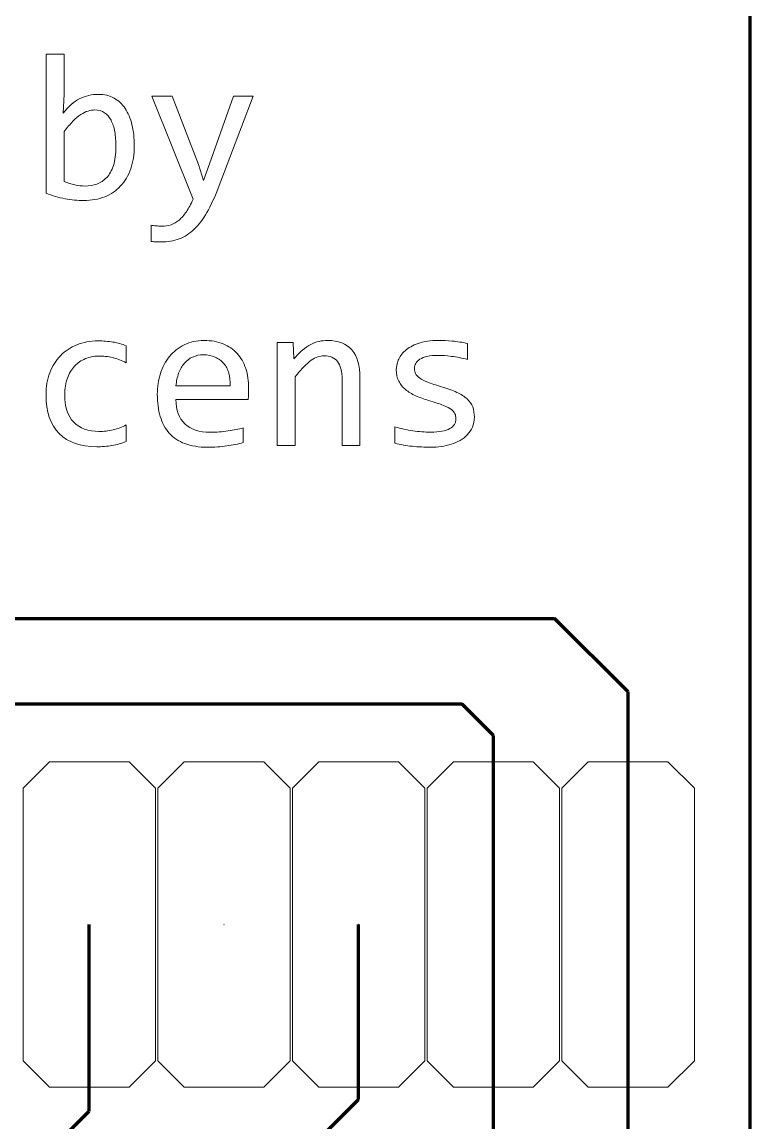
# Model space of a CAD drawing. Header units: millimetres. Extents: x -123 to 140, y -97 to 144.
# Drawn here: x -11.7 to 2.03, y -75.73 to -55 of the extents above; entities that cross this region are included whole.
import ezdxf

# ---------------------------------------------------------------- set-up
doc = ezdxf.new("R2010")
doc.units = ezdxf.units.MM
doc.header["$MEASUREMENT"] = 0
doc.layers.add('Layer 1', color=7, linetype='Continuous')

msp = doc.modelspace()

# ---------------------------------------------------------------- linework, layer by layer
at = {"layer": 'Layer 1', "color": 6, "lineweight": 120}
for points in [[(2.0307, -93.7027), (2.0307, -93.7027), (2.0307, -54.3896), (2.0307, -54.3896)], [(-36.5579, -66.2387), (-36.5579, -66.2387), (-1.6548, -66.2385), (-1.6548, -66.2385)], [(-0.2693, -67.624), (-0.2693, -67.624), (-1.6548, -66.2385), (-1.6548, -66.2385)], [(-0.2693, -93.8184), (-0.2693, -93.8184), (-0.2693, -67.624), (-0.2693, -67.624)], [(-38.0554, -67.8513), (-38.0554, -67.8513), (-3.405, -67.8511), (-3.405, -67.8511)], [(-2.8093, -68.4468), (-2.8093, -68.4468), (-3.4053, -67.8508), (-3.4053, -67.8508)], [(-2.8093, -93.169), (-2.8093, -93.169), (-2.8093, -68.4468), (-2.8093, -68.4468)], [(-10.4293, -75.5264), (-10.4293, -75.5264), (-10.4293, -72.0089), (-10.4293, -72.0089)], [(-5.351, -75.3075), (-5.351, -75.3075), (-5.351, -72.0089), (-5.351, -72.0089)], [(-5.9793, -75.9358), (-5.9793, -75.9358), (-5.351, -75.3075), (-5.351, -75.3075)], [(-12.5012, -77.5983), (-12.5012, -77.5983), (-10.4293, -75.5264), (-10.4293, -75.5264)]]:
    msp.add_open_spline(points, degree=3, dxfattribs=at)
at = {"layer": 'Layer 1', "color": 161, "lineweight": 9}
for points, knots in [([(-9.5826, -57.333), (-9.5826, -57.4941), (-9.6051, -57.6387), (-9.6493, -57.7655), (-9.6942, -57.8922), (-9.7569, -58.0005), (-9.8388, -58.0883), (-9.9206, -58.1768), (-10.0203, -58.2448), (-10.1378, -58.2916), (-10.2554, -58.3385), (-10.3874, -58.3623), (-10.5346, -58.3623), (-10.6488, -58.3623), (-10.7663, -58.351), (-10.8865, -58.3293), (-11.0066, -58.3075), (-11.1248, -58.2725), (-11.2423, -58.2249), (-11.2423, -58.2249), (-11.2423, -55.6053), (-11.2423, -55.6053), (-11.2423, -55.6053), (-10.9056, -55.6053), (-10.9056, -55.6053), (-10.9056, -55.6053), (-10.9056, -56.3579), (-10.9056, -56.3579), (-10.9056, -56.3579), (-10.9208, -56.7177), (-10.9208, -56.7177), (-10.8244, -56.5877), (-10.7208, -56.4959), (-10.6105, -56.4425), (-10.5003, -56.389), (-10.3821, -56.3619), (-10.256, -56.3619), (-10.1451, -56.3619), (-10.0474, -56.385), (-9.9636, -56.4319), (-9.8797, -56.4781), (-9.8097, -56.5435), (-9.753, -56.628), (-9.6962, -56.7125), (-9.6533, -56.8141), (-9.6249, -56.9336), (-9.5965, -57.0531), (-9.5826, -57.1858), (-9.5826, -57.333)], [0, 0, 0, 0, 0.0625, 0.0625, 0.0625, 0.125, 0.125, 0.125, 0.1875, 0.1875, 0.1875, 0.25, 0.25, 0.25, 0.3125, 0.3125, 0.3125, 0.375, 0.375, 0.375, 0.4375, 0.4375, 0.4375, 0.5, 0.5, 0.5, 0.5625, 0.5625, 0.5625, 0.625, 0.625, 0.625, 0.6875, 0.6875, 0.6875, 0.75, 0.75, 0.75, 0.8125, 0.8125, 0.8125, 0.875, 0.875, 0.875, 0.9375, 0.9375, 0.9375, 1, 1, 1, 1]), ([(-7.3394, -56.3976), (-7.3394, -56.3976), (-7.9996, -58.1305), (-7.9996, -58.1305), (-8.0676, -58.3075), (-8.1382, -58.46), (-8.2115, -58.588), (-8.2841, -58.7161), (-8.364, -58.8211), (-8.4505, -58.9036), (-8.5363, -58.9855), (-8.6314, -59.0462), (-8.7343, -59.0845), (-8.8373, -59.1235), (-8.9529, -59.1426), (-9.0809, -59.1426), (-9.1139, -59.1426), (-9.1443, -59.1419), (-9.1714, -59.1406), (-9.1985, -59.1393), (-9.2282, -59.1373), (-9.2605, -59.1347), (-9.2605, -59.1347), (-9.2605, -58.8297), (-9.2605, -58.8297), (-9.2321, -58.8336), (-9.2011, -58.8369), (-9.1674, -58.8402), (-9.1344, -58.8435), (-9.0988, -58.8455), (-9.0611, -58.8455), (-8.9997, -58.8455), (-8.9416, -58.8363), (-8.8882, -58.8185), (-8.8347, -58.8006), (-8.7839, -58.7709), (-8.7363, -58.7306), (-8.6888, -58.6897), (-8.6432, -58.6369), (-8.599, -58.5729), (-8.5554, -58.5082), (-8.5125, -58.4303), (-8.4716, -58.3385), (-8.4716, -58.3385), (-9.2486, -56.3976), (-9.2486, -56.3976), (-9.2486, -56.3976), (-8.8657, -56.3976), (-8.8657, -56.3976), (-8.8657, -56.3976), (-8.3732, -57.6829), (-8.3732, -57.6829), (-8.3732, -57.6829), (-8.2742, -57.9827), (-8.2742, -57.9827), (-8.2742, -57.9827), (-8.162, -57.6737), (-8.162, -57.6737), (-8.162, -57.6737), (-7.7084, -56.3976), (-7.7084, -56.3976), (-7.7084, -56.3976), (-7.3394, -56.3976), (-7.3394, -56.3976)], [0, 0, 0, 0, 0.047619, 0.047619, 0.047619, 0.0952381, 0.0952381, 0.0952381, 0.1428571, 0.1428571, 0.1428571, 0.1904762, 0.1904762, 0.1904762, 0.2380952, 0.2380952, 0.2380952, 0.2857143, 0.2857143, 0.2857143, 0.3333333, 0.3333333, 0.3333333, 0.3809524, 0.3809524, 0.3809524, 0.4285714, 0.4285714, 0.4285714, 0.4761905, 0.4761905, 0.4761905, 0.5238095, 0.5238095, 0.5238095, 0.5714286, 0.5714286, 0.5714286, 0.6190476, 0.6190476, 0.6190476, 0.6666667, 0.6666667, 0.6666667, 0.7142857, 0.7142857, 0.7142857, 0.7619048, 0.7619048, 0.7619048, 0.8095238, 0.8095238, 0.8095238, 0.8571429, 0.8571429, 0.8571429, 0.9047619, 0.9047619, 0.9047619, 0.952381, 0.952381, 0.952381, 1, 1, 1, 1]), ([(-9.9272, -57.3476), (-9.9272, -57.2459), (-9.9345, -57.1522), (-9.9497, -57.067), (-9.9642, -56.9818), (-9.988, -56.9092), (-10.0203, -56.8485), (-10.052, -56.7877), (-10.0936, -56.7402), (-10.1438, -56.7065), (-10.194, -56.6722), (-10.254, -56.655), (-10.3234, -56.655), (-10.3663, -56.655), (-10.4092, -56.6616), (-10.4534, -56.6755), (-10.497, -56.6887), (-10.5425, -56.7118), (-10.5894, -56.7428), (-10.6363, -56.7745), (-10.6865, -56.8168), (-10.7386, -56.8689), (-10.7908, -56.9211), (-10.8462, -56.9858), (-10.9056, -57.063), (-10.9056, -57.063), (-10.9056, -58.0058), (-10.9056, -58.0058), (-10.8396, -58.0315), (-10.7729, -58.052), (-10.7043, -58.0665), (-10.6363, -58.0817), (-10.5709, -58.089), (-10.5095, -58.089), (-10.4316, -58.089), (-10.3583, -58.0764), (-10.2877, -58.052), (-10.2177, -58.0276), (-10.1557, -57.9866), (-10.1022, -57.9292), (-10.0487, -57.8718), (-10.0065, -57.7958), (-9.9748, -57.7008), (-9.9431, -57.6064), (-9.9272, -57.4882), (-9.9272, -57.3476)], [0, 0, 0, 0, 0.0666667, 0.0666667, 0.0666667, 0.1333333, 0.1333333, 0.1333333, 0.2, 0.2, 0.2, 0.2666667, 0.2666667, 0.2666667, 0.3333333, 0.3333333, 0.3333333, 0.4, 0.4, 0.4, 0.4666667, 0.4666667, 0.4666667, 0.5333333, 0.5333333, 0.5333333, 0.6, 0.6, 0.6, 0.6666667, 0.6666667, 0.6666667, 0.7333333, 0.7333333, 0.7333333, 0.8, 0.8, 0.8, 0.8666667, 0.8666667, 0.8666667, 0.9333333, 0.9333333, 0.9333333, 1, 1, 1, 1]), ([(-9.7332, -62.9056), (-9.821, -62.9393), (-9.9107, -62.9644), (-10.0032, -62.9802), (-10.0956, -62.9967), (-10.1907, -63.0046), (-10.2884, -63.0046), (-10.5954, -63.0046), (-10.8317, -62.9214), (-10.9974, -62.7551), (-11.1631, -62.5887), (-11.2463, -62.3458), (-11.2463, -62.0256), (-11.2463, -61.8724), (-11.2225, -61.7331), (-11.175, -61.6077), (-11.1268, -61.4829), (-11.0601, -61.376), (-10.9736, -61.2868), (-10.8872, -61.1977), (-10.7835, -61.129), (-10.664, -61.0809), (-10.5439, -61.0327), (-10.4118, -61.0082), (-10.2672, -61.0082), (-10.1669, -61.0082), (-10.0725, -61.0155), (-9.9847, -61.0294), (-9.8969, -61.0439), (-9.813, -61.067), (-9.7332, -61.0993), (-9.7332, -61.0993), (-9.7332, -61.4202), (-9.7332, -61.4202), (-9.817, -61.376), (-9.9022, -61.3436), (-9.9893, -61.3238), (-10.0765, -61.3033), (-10.1662, -61.2934), (-10.2593, -61.2934), (-10.3458, -61.2934), (-10.427, -61.3099), (-10.5042, -61.3429), (-10.5808, -61.376), (-10.6482, -61.4228), (-10.7063, -61.4849), (-10.7644, -61.5469), (-10.8099, -61.6222), (-10.8436, -61.7113), (-10.8773, -61.8005), (-10.8938, -61.9008), (-10.8938, -62.013), (-10.8938, -62.2481), (-10.837, -62.4237), (-10.7228, -62.5405), (-10.6086, -62.6574), (-10.4501, -62.7155), (-10.2474, -62.7155), (-10.1563, -62.7155), (-10.0672, -62.7049), (-9.9814, -62.6844), (-9.8962, -62.664), (-9.813, -62.6336), (-9.7332, -62.5927), (-9.7332, -62.5927), (-9.7332, -62.9056), (-9.7332, -62.9056)], [0, 0, 0, 0, 0.0454545, 0.0454545, 0.0454545, 0.0909091, 0.0909091, 0.0909091, 0.1363636, 0.1363636, 0.1363636, 0.1818182, 0.1818182, 0.1818182, 0.2272727, 0.2272727, 0.2272727, 0.2727273, 0.2727273, 0.2727273, 0.3181818, 0.3181818, 0.3181818, 0.3636364, 0.3636364, 0.3636364, 0.4090909, 0.4090909, 0.4090909, 0.4545455, 0.4545455, 0.4545455, 0.5, 0.5, 0.5, 0.5454545, 0.5454545, 0.5454545, 0.5909091, 0.5909091, 0.5909091, 0.6363636, 0.6363636, 0.6363636, 0.6818182, 0.6818182, 0.6818182, 0.7272727, 0.7272727, 0.7272727, 0.7727273, 0.7727273, 0.7727273, 0.8181818, 0.8181818, 0.8181818, 0.8636364, 0.8636364, 0.8636364, 0.9090909, 0.9090909, 0.9090909, 0.9545455, 0.9545455, 0.9545455, 1, 1, 1, 1]), ([(-7.4245, -61.9028), (-7.4245, -61.9503), (-7.4252, -61.9906), (-7.4265, -62.0223), (-7.4278, -62.0546), (-7.4298, -62.085), (-7.4325, -62.1134), (-7.4325, -62.1134), (-8.7951, -62.1134), (-8.7951, -62.1134), (-8.7951, -62.3121), (-8.7396, -62.4653), (-8.6287, -62.5715), (-8.5178, -62.6778), (-8.358, -62.7313), (-8.1488, -62.7313), (-8.092, -62.7313), (-8.0352, -62.7293), (-7.9784, -62.7247), (-7.9217, -62.7201), (-7.8669, -62.7141), (-7.814, -62.7062), (-7.7612, -62.6983), (-7.7104, -62.6897), (-7.6622, -62.6798), (-7.6134, -62.6706), (-7.5691, -62.66), (-7.5275, -62.6481), (-7.5275, -62.6481), (-7.5275, -62.9254), (-7.5275, -62.9254), (-7.6193, -62.9512), (-7.7229, -62.9723), (-7.8385, -62.9881), (-7.9533, -63.0046), (-8.0735, -63.0125), (-8.197, -63.0125), (-8.364, -63.0125), (-8.5072, -62.9901), (-8.6267, -62.9446), (-8.7469, -62.8997), (-8.8453, -62.8343), (-8.9218, -62.7485), (-8.9991, -62.6627), (-9.0559, -62.5577), (-9.0922, -62.4329), (-9.1291, -62.3088), (-9.1476, -62.1675), (-9.1476, -62.0104), (-9.1476, -61.8737), (-9.1278, -61.7443), (-9.0889, -61.6222), (-9.0492, -61.5007), (-8.9918, -61.3931), (-8.9166, -61.3014), (-8.8413, -61.2089), (-8.7489, -61.1356), (-8.6393, -61.0815), (-8.5297, -61.0274), (-8.4049, -61.0003), (-8.2656, -61.0003), (-8.1303, -61.0003), (-8.0108, -61.0214), (-7.9058, -61.0643), (-7.8015, -61.1066), (-7.7137, -61.1667), (-7.6424, -61.2446), (-7.5704, -61.3225), (-7.5163, -61.4175), (-7.4793, -61.5291), (-7.443, -61.64), (-7.4245, -61.7648), (-7.4245, -61.9028)], [0, 0, 0, 0, 0.0416667, 0.0416667, 0.0416667, 0.0833333, 0.0833333, 0.0833333, 0.125, 0.125, 0.125, 0.1666667, 0.1666667, 0.1666667, 0.2083333, 0.2083333, 0.2083333, 0.25, 0.25, 0.25, 0.2916667, 0.2916667, 0.2916667, 0.3333333, 0.3333333, 0.3333333, 0.375, 0.375, 0.375, 0.4166667, 0.4166667, 0.4166667, 0.4583333, 0.4583333, 0.4583333, 0.5, 0.5, 0.5, 0.5416667, 0.5416667, 0.5416667, 0.5833333, 0.5833333, 0.5833333, 0.625, 0.625, 0.625, 0.6666667, 0.6666667, 0.6666667, 0.7083333, 0.7083333, 0.7083333, 0.75, 0.75, 0.75, 0.7916667, 0.7916667, 0.7916667, 0.8333333, 0.8333333, 0.8333333, 0.875, 0.875, 0.875, 0.9166667, 0.9166667, 0.9166667, 0.9583333, 0.9583333, 0.9583333, 1, 1, 1, 1]), ([(-6.8865, -61.036), (-6.8865, -61.036), (-6.5868, -61.036), (-6.5868, -61.036), (-6.5868, -61.036), (-6.5729, -61.3489), (-6.5729, -61.3489), (-6.5162, -61.2822), (-6.4614, -61.2261), (-6.4086, -61.1812), (-6.3557, -61.137), (-6.3043, -61.1013), (-6.2528, -61.0743), (-6.2019, -61.0465), (-6.1504, -61.028), (-6.0976, -61.0168), (-6.0448, -61.0056), (-5.99, -61.0003), (-5.9332, -61.0003), (-5.7332, -61.0003), (-5.582, -61.0591), (-5.4797, -61.1772), (-5.3774, -61.2954), (-5.3259, -61.473), (-5.3259, -61.71), (-5.3259, -61.71), (-5.3259, -62.9769), (-5.3259, -62.9769), (-5.3259, -62.9769), (-5.6626, -62.9769), (-5.6626, -62.9769), (-5.6626, -62.9769), (-5.6626, -61.7364), (-5.6626, -61.7364), (-5.6626, -61.5839), (-5.6909, -61.4717), (-5.7477, -61.3991), (-5.8045, -61.3258), (-5.889, -61.2895), (-6.0006, -61.2895), (-6.0422, -61.2895), (-6.0824, -61.2954), (-6.1214, -61.308), (-6.161, -61.3198), (-6.2019, -61.3416), (-6.2442, -61.372), (-6.2871, -61.4024), (-6.3333, -61.4433), (-6.3828, -61.4948), (-6.4323, -61.5463), (-6.4878, -61.611), (-6.5498, -61.6882), (-6.5498, -61.6882), (-6.5498, -62.9769), (-6.5498, -62.9769), (-6.5498, -62.9769), (-6.8865, -62.9769), (-6.8865, -62.9769), (-6.8865, -62.9769), (-6.8865, -61.036), (-6.8865, -61.036)], [0, 0, 0, 0, 0.05, 0.05, 0.05, 0.1, 0.1, 0.1, 0.15, 0.15, 0.15, 0.2, 0.2, 0.2, 0.25, 0.25, 0.25, 0.3, 0.3, 0.3, 0.35, 0.35, 0.35, 0.4, 0.4, 0.4, 0.45, 0.45, 0.45, 0.5, 0.5, 0.5, 0.55, 0.55, 0.55, 0.6, 0.6, 0.6, 0.65, 0.65, 0.65, 0.7, 0.7, 0.7, 0.75, 0.75, 0.75, 0.8, 0.8, 0.8, 0.85, 0.85, 0.85, 0.9, 0.9, 0.9, 0.95, 0.95, 0.95, 1, 1, 1, 1]), ([(-3.1678, -62.4474), (-3.1678, -62.5161), (-3.1796, -62.5775), (-3.2028, -62.6316), (-3.2259, -62.6858), (-3.2576, -62.734), (-3.2978, -62.7755), (-3.3374, -62.8178), (-3.3843, -62.8534), (-3.4371, -62.8832), (-3.4899, -62.9129), (-3.5467, -62.9373), (-3.6068, -62.9564), (-3.6669, -62.9756), (-3.7283, -62.9901), (-3.7916, -62.9987), (-3.855, -63.0079), (-3.9164, -63.0125), (-3.9772, -63.0125), (-4.1092, -63.0125), (-4.23, -63.0066), (-4.3409, -62.9947), (-4.4512, -62.9828), (-4.5594, -62.9637), (-4.6651, -62.9373), (-4.6651, -62.9373), (-4.6651, -62.6283), (-4.6651, -62.6283), (-4.5515, -62.6607), (-4.4386, -62.6851), (-4.3264, -62.7023), (-4.2135, -62.7188), (-4.1019, -62.7274), (-3.991, -62.7274), (-3.8293, -62.7274), (-3.7098, -62.7056), (-3.6325, -62.662), (-3.5553, -62.6178), (-3.5163, -62.5557), (-3.5163, -62.4745), (-3.5163, -62.4395), (-3.5223, -62.4085), (-3.5348, -62.3808), (-3.5467, -62.353), (-3.5692, -62.3266), (-3.6015, -62.3015), (-3.6339, -62.2764), (-3.684, -62.25), (-3.752, -62.223), (-3.82, -62.1959), (-3.9125, -62.1649), (-4.0306, -62.1305), (-4.1184, -62.1041), (-4.1996, -62.0751), (-4.2736, -62.0421), (-4.3482, -62.0091), (-4.4122, -61.9701), (-4.467, -61.9252), (-4.5211, -61.8803), (-4.5634, -61.8269), (-4.5944, -61.7668), (-4.6255, -61.706), (-4.6413, -61.6341), (-4.6413, -61.5516), (-4.6413, -61.4974), (-4.6288, -61.438), (-4.6037, -61.374), (-4.5779, -61.3093), (-4.535, -61.2492), (-4.4743, -61.1937), (-4.4135, -61.1383), (-4.3317, -61.0921), (-4.228, -61.0558), (-4.1244, -61.0188), (-3.995, -61.0003), (-3.8398, -61.0003), (-3.7633, -61.0003), (-3.6787, -61.0043), (-3.5857, -61.0129), (-3.4926, -61.0208), (-3.3955, -61.0353), (-3.2945, -61.0558), (-3.2945, -61.0558), (-3.2945, -61.3568), (-3.2945, -61.3568), (-3.4008, -61.3311), (-3.5012, -61.3119), (-3.5962, -61.3), (-3.692, -61.2875), (-3.7745, -61.2815), (-3.8438, -61.2815), (-3.9283, -61.2815), (-3.9989, -61.2882), (-4.057, -61.3007), (-4.1145, -61.3139), (-4.1613, -61.3317), (-4.1963, -61.3542), (-4.232, -61.3766), (-4.2577, -61.403), (-4.2736, -61.4327), (-4.2888, -61.4631), (-4.2967, -61.4954), (-4.2967, -61.5304), (-4.2967, -61.5654), (-4.2901, -61.5971), (-4.2762, -61.6255), (-4.263, -61.6539), (-4.2373, -61.681), (-4.201, -61.7074), (-4.164, -61.7338), (-4.1125, -61.7602), (-4.0465, -61.7866), (-3.9805, -61.813), (-3.8946, -61.842), (-3.7883, -61.8731), (-3.6735, -61.9067), (-3.5764, -61.9417), (-3.4972, -61.9787), (-3.4186, -62.015), (-3.3546, -62.0559), (-3.3057, -62.1015), (-3.2562, -62.1464), (-3.2212, -62.1972), (-3.1995, -62.254), (-3.1783, -62.3108), (-3.1678, -62.3755), (-3.1678, -62.4474)], [0, 0, 0, 0, 0.0238095, 0.0238095, 0.0238095, 0.047619, 0.047619, 0.047619, 0.0714286, 0.0714286, 0.0714286, 0.0952381, 0.0952381, 0.0952381, 0.1190476, 0.1190476, 0.1190476, 0.1428571, 0.1428571, 0.1428571, 0.1666667, 0.1666667, 0.1666667, 0.1904762, 0.1904762, 0.1904762, 0.2142857, 0.2142857, 0.2142857, 0.2380952, 0.2380952, 0.2380952, 0.2619048, 0.2619048, 0.2619048, 0.2857143, 0.2857143, 0.2857143, 0.3095238, 0.3095238, 0.3095238, 0.3333333, 0.3333333, 0.3333333, 0.3571429, 0.3571429, 0.3571429, 0.3809524, 0.3809524, 0.3809524, 0.4047619, 0.4047619, 0.4047619, 0.4285714, 0.4285714, 0.4285714, 0.452381, 0.452381, 0.452381, 0.4761905, 0.4761905, 0.4761905, 0.5, 0.5, 0.5, 0.5238095, 0.5238095, 0.5238095, 0.547619, 0.547619, 0.547619, 0.5714286, 0.5714286, 0.5714286, 0.5952381, 0.5952381, 0.5952381, 0.6190476, 0.6190476, 0.6190476, 0.6428571, 0.6428571, 0.6428571, 0.6666667, 0.6666667, 0.6666667, 0.6904762, 0.6904762, 0.6904762, 0.7142857, 0.7142857, 0.7142857, 0.7380952, 0.7380952, 0.7380952, 0.7619048, 0.7619048, 0.7619048, 0.7857143, 0.7857143, 0.7857143, 0.8095238, 0.8095238, 0.8095238, 0.8333333, 0.8333333, 0.8333333, 0.8571429, 0.8571429, 0.8571429, 0.8809524, 0.8809524, 0.8809524, 0.9047619, 0.9047619, 0.9047619, 0.9285714, 0.9285714, 0.9285714, 0.952381, 0.952381, 0.952381, 0.9761905, 0.9761905, 0.9761905, 1, 1, 1, 1]), ([(-7.7731, -61.8559), (-7.7692, -61.7694), (-7.7777, -61.6902), (-7.7982, -61.6189), (-7.8187, -61.5476), (-7.851, -61.4855), (-7.8939, -61.4341), (-7.9375, -61.3826), (-7.991, -61.3423), (-8.0557, -61.3132), (-8.1204, -61.2842), (-8.195, -61.2697), (-8.2801, -61.2697), (-8.3541, -61.2697), (-8.4208, -61.2835), (-8.4815, -61.3119), (-8.5422, -61.3403), (-8.5944, -61.3806), (-8.6386, -61.4321), (-8.6822, -61.4836), (-8.7178, -61.5456), (-8.7449, -61.6182), (-8.772, -61.6902), (-8.7885, -61.7694), (-8.7951, -61.8559), (-8.7951, -61.8559), (-7.7731, -61.8559), (-7.7731, -61.8559)], [0, 0, 0, 0, 0.1111111, 0.1111111, 0.1111111, 0.2222222, 0.2222222, 0.2222222, 0.3333333, 0.3333333, 0.3333333, 0.4444444, 0.4444444, 0.4444444, 0.5555556, 0.5555556, 0.5555556, 0.6666667, 0.6666667, 0.6666667, 0.7777778, 0.7777778, 0.7777778, 0.8888889, 0.8888889, 0.8888889, 1, 1, 1, 1])]:
    msp.add_open_spline(points, degree=3, knots=knots, dxfattribs=at)
at = {"layer": 'Layer 1', "lineweight": 9}
for points in [[(-11.6793, -69.4407), (-11.6793, -69.4407), (-11.6793, -74.5771), (-11.6793, -74.5771), (-11.6793, -74.5771), (-11.1793, -75.0771), (-11.1793, -75.0771), (-11.1793, -75.0771), (-9.6793, -75.0771), (-9.6793, -75.0771), (-9.6793, -75.0771), (-9.1793, -74.5771), (-9.1793, -74.5771), (-9.1793, -74.5771), (-9.1793, -69.4407), (-9.1793, -69.4407), (-9.1793, -69.4407), (-9.6793, -68.9407), (-9.6793, -68.9407), (-9.6793, -68.9407), (-11.1793, -68.9407), (-11.1793, -68.9407), (-11.1793, -68.9407), (-11.6793, -69.4407), (-11.6793, -69.4407)], [(-9.1393, -69.4407), (-9.1393, -69.4407), (-9.1393, -74.5771), (-9.1393, -74.5771), (-9.1393, -74.5771), (-8.6393, -75.0771), (-8.6393, -75.0771), (-8.6393, -75.0771), (-7.1393, -75.0771), (-7.1393, -75.0771), (-7.1393, -75.0771), (-6.6393, -74.5771), (-6.6393, -74.5771), (-6.6393, -74.5771), (-6.6393, -69.4407), (-6.6393, -69.4407), (-6.6393, -69.4407), (-7.1393, -68.9407), (-7.1393, -68.9407), (-7.1393, -68.9407), (-8.6393, -68.9407), (-8.6393, -68.9407), (-8.6393, -68.9407), (-9.1393, -69.4407), (-9.1393, -69.4407)], [(-6.5993, -69.4407), (-6.5993, -69.4407), (-6.5993, -74.5771), (-6.5993, -74.5771), (-6.5993, -74.5771), (-6.0993, -75.0771), (-6.0993, -75.0771), (-6.0993, -75.0771), (-4.5993, -75.0771), (-4.5993, -75.0771), (-4.5993, -75.0771), (-4.0993, -74.5771), (-4.0993, -74.5771), (-4.0993, -74.5771), (-4.0993, -69.4407), (-4.0993, -69.4407), (-4.0993, -69.4407), (-4.5993, -68.9407), (-4.5993, -68.9407), (-4.5993, -68.9407), (-6.0993, -68.9407), (-6.0993, -68.9407), (-6.0993, -68.9407), (-6.5993, -69.4407), (-6.5993, -69.4407)], [(-4.0593, -69.4407), (-4.0593, -69.4407), (-4.0593, -74.5771), (-4.0593, -74.5771), (-4.0593, -74.5771), (-3.5593, -75.0771), (-3.5593, -75.0771), (-3.5593, -75.0771), (-2.0593, -75.0771), (-2.0593, -75.0771), (-2.0593, -75.0771), (-1.5593, -74.5771), (-1.5593, -74.5771), (-1.5593, -74.5771), (-1.5593, -69.4407), (-1.5593, -69.4407), (-1.5593, -69.4407), (-2.0593, -68.9407), (-2.0593, -68.9407), (-2.0593, -68.9407), (-3.5593, -68.9407), (-3.5593, -68.9407), (-3.5593, -68.9407), (-4.0593, -69.4407), (-4.0593, -69.4407)], [(-1.5193, -69.4407), (-1.5193, -69.4407), (-1.5193, -74.5771), (-1.5193, -74.5771), (-1.5193, -74.5771), (-1.0193, -75.0771), (-1.0193, -75.0771), (-1.0193, -75.0771), (0.4807, -75.0771), (0.4807, -75.0771), (0.4807, -75.0771), (0.9807, -74.5771), (0.9807, -74.5771), (0.9807, -74.5771), (0.9807, -69.4407), (0.9807, -69.4407), (0.9807, -69.4407), (0.4807, -68.9407), (0.4807, -68.9407), (0.4807, -68.9407), (-1.0193, -68.9407), (-1.0193, -68.9407), (-1.0193, -68.9407), (-1.5193, -69.4407), (-1.5193, -69.4407)]]:
    msp.add_open_spline(points, degree=3, knots=[0, 0, 0, 0, 0.125, 0.125, 0.125, 0.25, 0.25, 0.25, 0.375, 0.375, 0.375, 0.5, 0.5, 0.5, 0.625, 0.625, 0.625, 0.75, 0.75, 0.75, 0.875, 0.875, 0.875, 1, 1, 1, 1], dxfattribs=at)
at = {"layer": 'Layer 1', "color": 5}
for points in [[(-10.4293, -72.0072), (-10.4293, -72.0072), (-10.4328, -72.0072), (-10.4328, -72.0072), (-10.4328, -72.0072), (-10.4328, -72.0107), (-10.4328, -72.0107), (-10.4328, -72.0107), (-10.4293, -72.0107), (-10.4293, -72.0107), (-10.4293, -72.0107), (-10.4293, -72.0072), (-10.4293, -72.0072)], [(-7.8893, -72.0072), (-7.8893, -72.0072), (-7.8928, -72.0072), (-7.8928, -72.0072), (-7.8928, -72.0072), (-7.8928, -72.0107), (-7.8928, -72.0107), (-7.8928, -72.0107), (-7.8893, -72.0107), (-7.8893, -72.0107), (-7.8893, -72.0107), (-7.8893, -72.0072), (-7.8893, -72.0072)], [(-5.3493, -72.0072), (-5.3493, -72.0072), (-5.3528, -72.0072), (-5.3528, -72.0072), (-5.3528, -72.0072), (-5.3528, -72.0107), (-5.3528, -72.0107), (-5.3528, -72.0107), (-5.3493, -72.0107), (-5.3493, -72.0107), (-5.3493, -72.0107), (-5.3493, -72.0072), (-5.3493, -72.0072)], [(-2.8093, -72.0072), (-2.8093, -72.0072), (-2.8128, -72.0072), (-2.8128, -72.0072), (-2.8128, -72.0072), (-2.8128, -72.0107), (-2.8128, -72.0107), (-2.8128, -72.0107), (-2.8093, -72.0107), (-2.8093, -72.0107), (-2.8093, -72.0107), (-2.8093, -72.0072), (-2.8093, -72.0072)], [(-0.2693, -72.0072), (-0.2693, -72.0072), (-0.2728, -72.0072), (-0.2728, -72.0072), (-0.2728, -72.0072), (-0.2728, -72.0107), (-0.2728, -72.0107), (-0.2728, -72.0107), (-0.2693, -72.0107), (-0.2693, -72.0107), (-0.2693, -72.0107), (-0.2693, -72.0072), (-0.2693, -72.0072)]]:
    msp.add_open_spline(points, degree=3, knots=[0, 0, 0, 0, 0.25, 0.25, 0.25, 0.5, 0.5, 0.5, 0.75, 0.75, 0.75, 1, 1, 1, 1], dxfattribs=at)
at = {"layer": 'Layer 1', "color": 5, "lineweight": 9}
for points in [[(-10.4293, -72.0072), (-10.4293, -72.0072), (-10.4328, -72.0072), (-10.4328, -72.0072), (-10.4328, -72.0072), (-10.4328, -72.0107), (-10.4328, -72.0107), (-10.4328, -72.0107), (-10.4293, -72.0107), (-10.4293, -72.0107), (-10.4293, -72.0107), (-10.4293, -72.0072), (-10.4293, -72.0072)], [(-7.8893, -72.0072), (-7.8893, -72.0072), (-7.8928, -72.0072), (-7.8928, -72.0072), (-7.8928, -72.0072), (-7.8928, -72.0107), (-7.8928, -72.0107), (-7.8928, -72.0107), (-7.8893, -72.0107), (-7.8893, -72.0107), (-7.8893, -72.0107), (-7.8893, -72.0072), (-7.8893, -72.0072)], [(-5.3493, -72.0072), (-5.3493, -72.0072), (-5.3528, -72.0072), (-5.3528, -72.0072), (-5.3528, -72.0072), (-5.3528, -72.0107), (-5.3528, -72.0107), (-5.3528, -72.0107), (-5.3493, -72.0107), (-5.3493, -72.0107), (-5.3493, -72.0107), (-5.3493, -72.0072), (-5.3493, -72.0072)], [(-2.8093, -72.0072), (-2.8093, -72.0072), (-2.8128, -72.0072), (-2.8128, -72.0072), (-2.8128, -72.0072), (-2.8128, -72.0107), (-2.8128, -72.0107), (-2.8128, -72.0107), (-2.8093, -72.0107), (-2.8093, -72.0107), (-2.8093, -72.0107), (-2.8093, -72.0072), (-2.8093, -72.0072)], [(-0.2693, -72.0072), (-0.2693, -72.0072), (-0.2728, -72.0072), (-0.2728, -72.0072), (-0.2728, -72.0072), (-0.2728, -72.0107), (-0.2728, -72.0107), (-0.2728, -72.0107), (-0.2693, -72.0107), (-0.2693, -72.0107), (-0.2693, -72.0107), (-0.2693, -72.0072), (-0.2693, -72.0072)]]:
    msp.add_open_spline(points, degree=3, knots=[0, 0, 0, 0, 0.25, 0.25, 0.25, 0.5, 0.5, 0.5, 0.75, 0.75, 0.75, 1, 1, 1, 1], dxfattribs=at)

doc.saveas('drawing.dxf')
